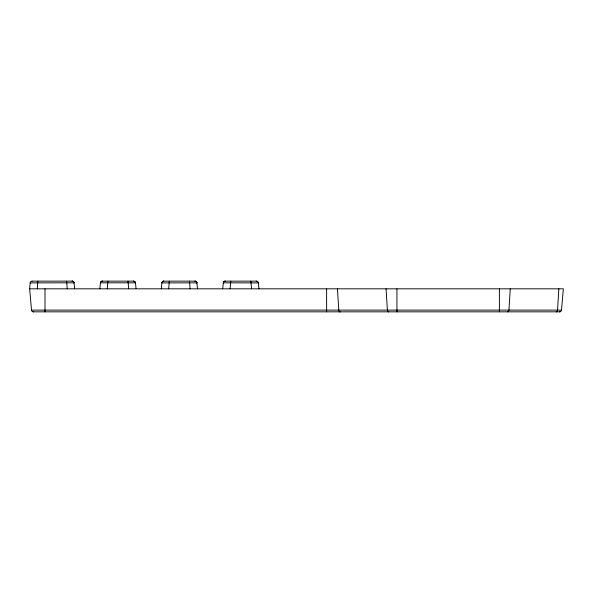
<?xml version="1.0" encoding="UTF-8"?>
<svg xmlns="http://www.w3.org/2000/svg" width="593" height="593" viewBox="0 0 593 593"><rect width="100%" height="100%" fill="white"/><g stroke="black" fill="none" stroke-linecap="round" stroke-linejoin="round"><path stroke-width="0.89" d="M510.254 288.821L508.935 310.109A1.92 1.356 -90 0 1 507.586 311.859M558.851 288.821L557.539 310.109A1.92 1.356 -90 0 1 556.182 311.859M33.423 311.859A1.92 1.92 0 0 1 31.511 310.109L29.65 288.821L30.169 282.891A1.92 1.92 0 0 1 32.081 281.141M37.3 288.821L37.819 281.178M559.577 311.859A1.92 1.92 0 0 0 561.489 310.109L563.35 288.821L29.65 288.821M99.846 288.821L100.454 282.891A1.92 1.868 90 0 1 102.315 281.141A1.92 1.868 -90 0 0 100.454 282.891L100.454 282.891M161.281 288.821L161.882 282.891A1.92 1.868 90 0 1 163.75 281.141A1.92 1.868 -90 0 0 161.882 282.891L197.091 282.839L196.55 282.891M222.753 288.45L223.316 282.891A1.92 1.868 90 0 1 225.177 281.141A1.92 1.868 -90 0 0 223.376 282.564M107.229 288.821L107.896 281.178M168.664 288.821L169.331 281.178M230.099 288.821L230.766 281.178M135.597 282.876L135.234 282.891M223.279 282.824L258.333 282.891A1.92 1.868 -90 0 0 256.472 281.141M30.191 282.883L73.888 282.809M100.499 282.817L135.508 282.824M32.118 281.141L72.309 281.141M102.174 281.141L133.744 281.141M163.609 281.141L195.171 281.141M225.043 281.141L256.606 281.141M73.799 282.891L74.036 282.891A1.92 1.868 90 0 0 72.176 281.141A1.92 1.868 -90 0 1 74.036 282.891L74.644 288.821M223.665 282.891L223.242 282.883M31.511 310.109L561.489 310.109M33.141 311.836L559.851 311.836M251.558 288.821L250.891 281.178M190.123 288.821L189.456 281.178M128.688 288.821L128.021 281.178M67.254 288.821L66.594 281.178M258.941 288.821L258.333 282.891M197.506 288.821L196.898 282.891A1.92 1.868 -90 0 0 195.038 281.141A1.92 1.868 90 0 1 196.898 282.891M136.034 288.45L135.471 282.891A1.92 1.868 90 0 0 133.61 281.141A1.92 1.868 -90 0 1 135.412 282.564M386.073 288.821L387.385 310.109A1.92 1.356 -90 0 0 388.741 311.859M337.476 288.821L338.788 310.109A1.92 1.356 -90 0 0 340.145 311.859A1.92 1.356 90 0 1 339.47 311.607M499.395 288.821L499.395 311.851M396.932 288.821L396.932 311.851M326.617 288.821L326.617 311.851M45.009 288.821L45.009 311.851"/></g></svg>
